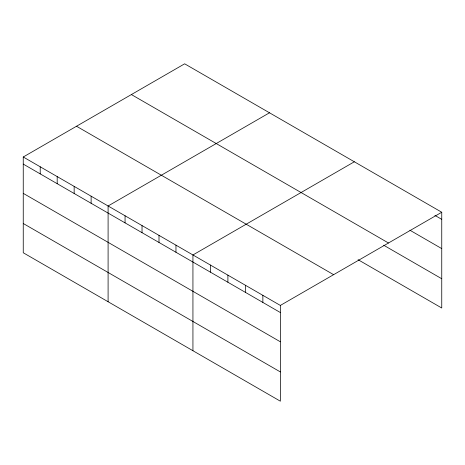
<?xml version="1.0" encoding="UTF-8"?>
<svg xmlns="http://www.w3.org/2000/svg" width="465" height="465" viewBox="0 0 465 465"><rect width="100%" height="100%" fill="white"/><g stroke="black" fill="none" stroke-linecap="round" stroke-linejoin="round"><path stroke-width="0.7" d="M23.25 156.996L280.349 305.429L280.349 401.19L23.25 252.757L23.25 156.996L184.652 63.81L441.75 212.243L441.75 308.004L358.085 259.703M269.491 112.792L108.095 205.978L108.095 301.739M354.336 161.774L192.934 254.96L192.934 350.72M280.349 305.429L441.75 212.243M434.88 215.382L441.75 219.346M409.909 230.222L441.75 248.606M131.386 94.558L388.49 242.997M383.683 245.224L441.75 278.75M76.51 126.242L333.614 274.675M23.25 164.093L280.349 312.532M23.25 193.353L280.349 341.787M23.25 223.496L280.349 371.93M262.865 295.333L262.865 302.436M245.386 285.243L245.386 292.346M227.902 275.146L227.902 282.249M210.418 265.056L210.418 272.159M175.968 245.165L175.968 252.268M159.001 235.366L159.001 242.468M142.028 225.572L142.028 232.674M125.062 215.772L125.062 222.875M91.123 196.178L91.123 203.281M74.156 186.384L74.156 193.487M57.189 176.584L57.189 183.687M40.217 166.79L40.217 173.893"/></g></svg>
